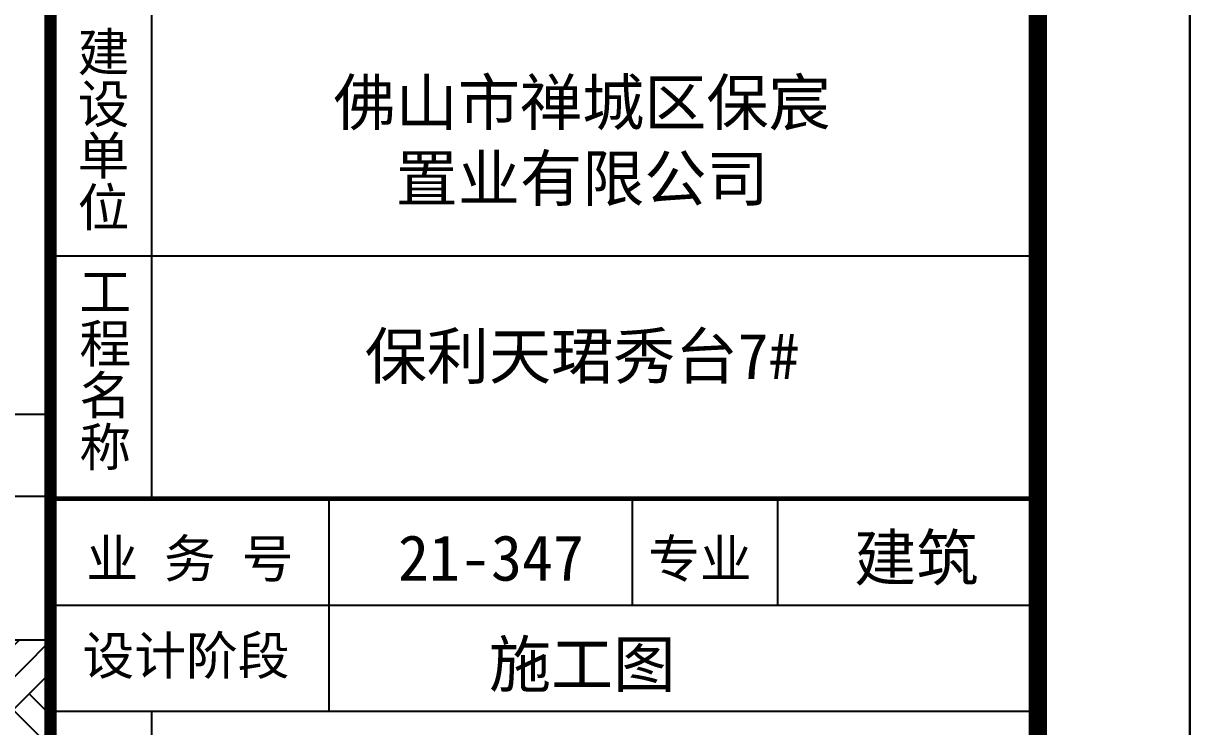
# Model space of a CAD drawing. Header units: millimetres. Extents: x 12325263 to 13848842, y -1463133 to 573208.
# Drawn here: x 12637323 to 12648842, y -899116 to -892167 of the extents above; entities that cross this region are included whole.
import ezdxf
from ezdxf.enums import TextEntityAlignment as Align

# ---------------------------------------------------------------- set-up
doc = ezdxf.new("R2010")
doc.units = ezdxf.units.MM
doc.header["$LTSCALE"] = 1000
for name, color, linetype in [('A-ANNO-ELEV', 3, 'Continuous'), ('A-DETL-0001', 1, 'Continuous'), ('PUB_HATCH', 8, 'Continuous'), ('TITEXT', 7, 'Continuous'), ('TITLIN', 7, 'Continuous'), ('TITLIN1', 7, 'Continuous'), ('图框层', 3, 'Continuous')]:
    doc.layers.add(name, color=color, linetype=linetype)
doc.styles.add('ACHT', font='simhei.ttf')
doc.styles.add('TITXC', font='simhei.ttf')
doc.styles.add('TITXH', font='')
doc.styles.add('TITXV', font='', dxfattribs={"width": 0.7})
doc.styles.get('TITXH').set_extended_font_data('@SimSun')
doc.styles.get('TITXV').set_extended_font_data('SimSun')

# ---------------------------------------------------------------- blocks, each defined once
blk = doc.blocks.new('21GZ_LABEL2a')
at = {"layer": '图框层', "style": 'TITXV'}
for s, p in [('佛山市禅城区保宸', (-30, 92)), ('置业有限公司', (-30, 87)), ('保利天珺秀台7#', (-30, 75.29)), ('建筑', (-8, 62)), ('21-347', (-36, 62)), ('施工图', (-30, 55))]:
    blk.add_text(s, height=3, dxfattribs=at).set_placement(p, align=Align.BOTTOM_CENTER)
blk = doc.blocks.new('横向图框_A0')
at = {"layer": 'TITLIN'}
for p, q in [((1120.645, 110.293), (1120.645, 78.293)), ((1114, 94.293), (1179, 94.293)), ((1132.321, 78.293), (1132.321, 64.293)), ((1152.296, 78.293), (1152.296, 71.293)), ((1161.866, 78.293), (1161.866, 71.293)), ((1114, 71.293), (1179, 71.293)), ((1114, 64.293), (1179, 64.293)), ((1120.645, 64.293), (1120.645, 27.793))]:
    blk.add_line(p, q, dxfattribs=at)
for points, const_width in [([(1114, 234.115), (1114, 10)], 0.8), ([(1114, 78.293), (1179, 78.293)], 0.3)]:
    blk.add_lwpolyline(points, dxfattribs=dict(at, const_width=const_width))
at = {"layer": 'TITLIN1'}
blk.add_lwpolyline([(0, 0), (1189, 0), (1189, 841), (0, 841)], close=True, dxfattribs=at)
at = {"layer": 'TITLIN1', "const_width": 1.2}
blk.add_lwpolyline([(25, 10), (1179, 10), (1179, 831), (25, 831)], close=True, dxfattribs=at)
blk.add_lwpolyline([(25, 10), (1179, 10), (1179, 831), (25, 831)], close=True, dxfattribs=at)
at = {"style": 'TITXV', "width": 0.8}
for tag, p in [('智能化', (9.375, 781)), ('暖通', (3.125, 781)), ('给排水', (15.625, 705)), ('建筑', (3.125, 705)), ('结构', (9.375, 705)), ('电气', (21.875, 705))]:
    blk.add_attdef(tag, text='', height=2.5, rotation=90, dxfattribs=at).set_placement(p, align=Align.MIDDLE_CENTER)
for tag, height, style, p in [('总工程师', 3, 'ACHT', (1143.109, 210.304)), ('审定', 3, 'ACHT', (1143.109, 202.304)), ('审核', 3, 'ACHT', (1143.109, 194.304)), ('设计总负责人1', 3, 'ACHT', (1143.109, 186.304)), ('设计总负责人2', 3, 'ACHT', (1143.109, 178.304)), ('设计总负责人3', 3, 'ACHT', (1143.109, 170.304)), ('专业负责人1', 3, 'ACHT', (1143.109, 162.304)), ('专业负责人2', 3, 'ACHT', (1143.109, 154.304)), ('专业负责人3', 3, 'ACHT', (1143.109, 146.304)), ('校核1', 3, 'ACHT', (1143.109, 138.304)), ('校核2', 3, 'ACHT', (1143.109, 130.304)), ('设计1', 3, 'ACHT', (1143.109, 122.304)), ('设计2', 3, 'ACHT', (1143.109, 114.304)), ('工程编号', 3, 'TITXC', (1142.308, 74.793)), ('专业', 3, 'TITXC', (1170.433, 74.793)), ('设计阶段', 3, 'TITXC', (1155.544, 67.776)), ('图号', 5, 'TITXC', (1140.343, 32.746)), ('出图日期', 3, 'ACHT', (1144.346, 24.293))]:
    blk.add_attdef(tag, text='', height=height, dxfattribs=dict(style=style)).set_placement(p, align=Align.MIDDLE_CENTER)
at = {"style": 'TITXC', "flags": 1}
for tag, height, p in [('建设单位', 3, (1149.822, 102.293)), ('工程名称', 3, (1149.822, 86.293)), ('图纸名称', 5, (1149.822, 51.043))]:
    blk.add_attdef(tag, text='', height=height, dxfattribs=at).set_placement(p, align=Align.MIDDLE_CENTER)
at = {"style": 'ACHT', "width": 0.8}
for tag, p in [('版本号', (1172.763, 32.793)), ('序号', (1172.763, 24.293))]:
    blk.add_attdef(tag, text='', height=3, dxfattribs=at).set_placement(p, align=Align.MIDDLE_CENTER)
at = {"layer": 'TITEXT', "style": 'TITXH'}
for s, p in [('建设单位', (1116.198, 109.461)), ('工程名称', (1116.308, 93.68))]:
    blk.add_text(s, height=2.5, rotation=270, dxfattribs=at).set_placement(p)
at = {"layer": 'TITEXT', "style": 'TITXV'}
for s, p in [('业 务 号', (1116.359, 73.105)), ('专业', (1153.345, 73.097)), ('设计阶段', (1116.1, 66.715))]:
    blk.add_text(s, height=2.5, dxfattribs=at).set_placement(p)
blk = doc.blocks.new('*U20')
blk.add_blockref('横向图框_A0', (0, 0))
blk = doc.blocks.new('A$C15443CC7')
at = {"xscale": 150, "yscale": 150, "zscale": 150}
blk.add_blockref('*U20', (0, 0), dxfattribs=at)
at = {"layer": '图框层', "xscale": 150, "yscale": 150, "zscale": 150}
blk.add_blockref('21GZ_LABEL2a', (176850, 1500), dxfattribs=at)
blk = doc.blocks.new('A$C79D41224')
at = {"layer": 'A-DETL-0001'}
h = blk.add_hatch(dxfattribs=at)
h.set_pattern_fill('夯实土壤', color=8, scale=150)
h.set_pattern_definition([(45, (-14039954, 428860), (-596.091017, 596.091017), []), (45, (-14039639, 428860), (-596.091017, 596.091017), []), (45, (-14039324, 428860), (-596.091017, 596.091017), []), (135, (-14039954, 428860), (-596.091017, -596.091017), [397.5, -445.5]), (135, (-14039796.5, 429017.5), (-596.091017, -596.091017), [397.5, -445.5]), (135, (-14039639, 429175), (-596.091017, -596.091017), [397.5, -445.5])])
h.paths.add_polyline_path([(6480.1, 7350), (14530.1, 7350), (14530.1, 6220), (6480.1, 6220)])
at = {"layer": 'A-ANNO-ELEV'}
blk.add_lwpolyline([(2530, 8770), (14530.1, 8770), (14530.1, 0), (2530, 0)], close=True, dxfattribs=at)
at = {"layer": 'A-DETL-0001', "color": 8}
blk.add_lwpolyline([(6480.1, 7350), (14530.1, 7350), (14530.1, 6220), (6480.1, 6220)], close=True, dxfattribs=at)

msp = doc.modelspace()

# ---------------------------------------------------------------- linework, layer by layer
msp.add_lwpolyline([(12637591.6, -896030), (12622900, -896030), (12622900, -907108), (12637591.6, -907108)], close=True)
at = {"layer": 'PUB_HATCH'}
msp.add_lwpolyline([(12468841.6, -733133), (12648841.6, -733133), (12648841.6, -963133), (12468841.6, -963133)], close=True, dxfattribs=at)

# ---------------------------------------------------------------- block references
for name, p in [('A$C15443CC7', (12470491.6, -908608)), ('A$C79D41224', (12623061.5, -905608))]:
    msp.add_blockref(name, p)

doc.saveas('drawing.dxf')
